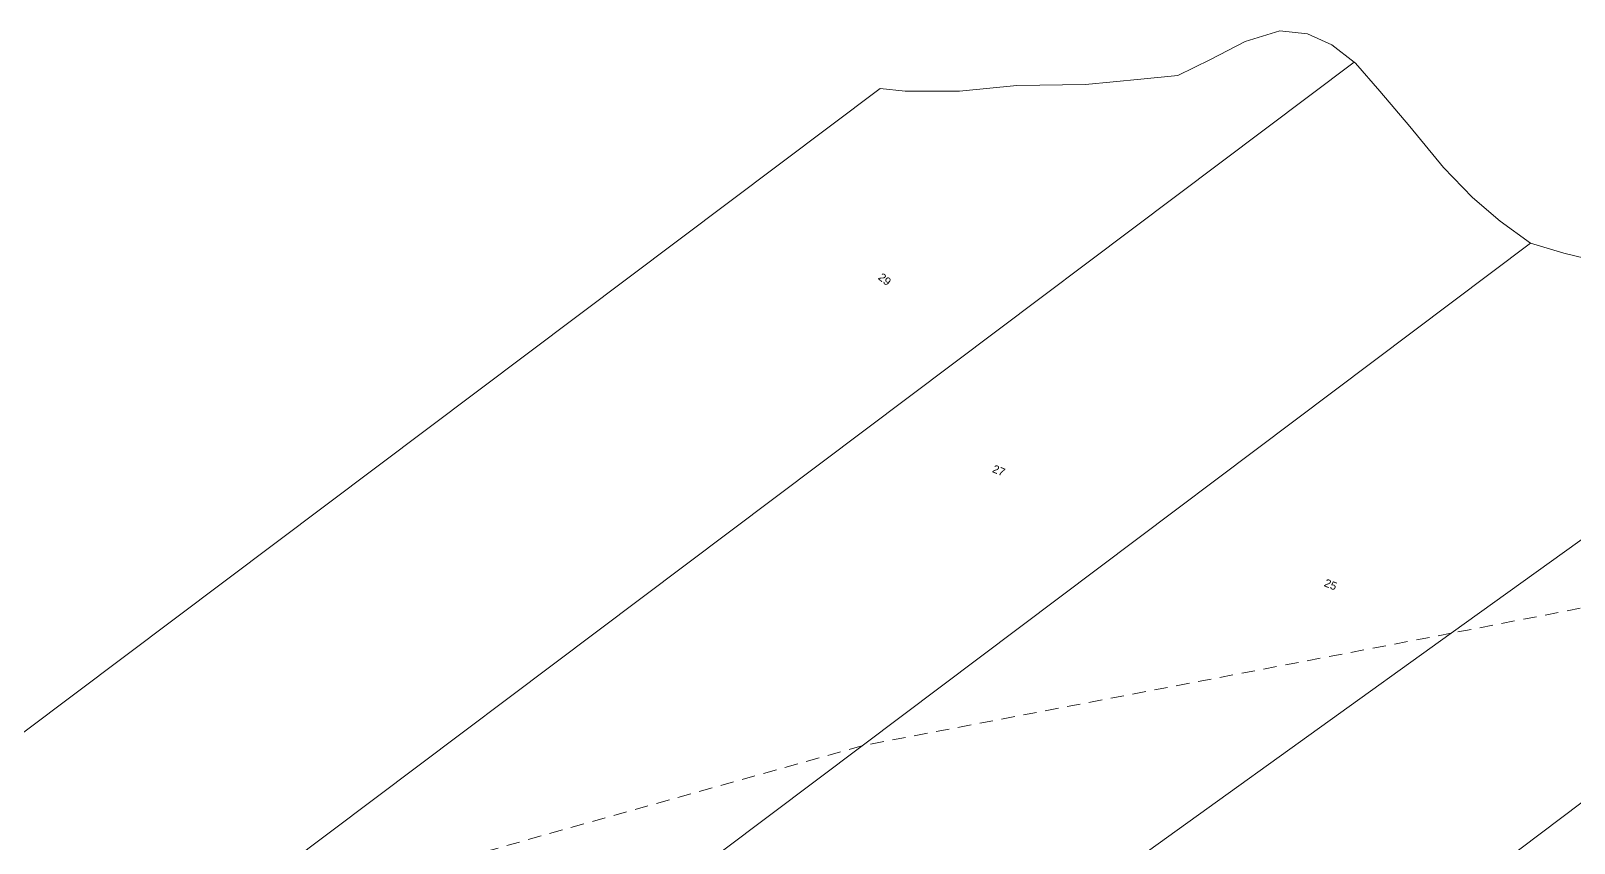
# Model space of a CAD drawing. Header units: metres. Extents: x 308278 to 310511, y 6271134 to 6272874.
# Drawn here: x 309041.8 to 309389, y 6272631.1 to 6272813.9 of the extents above; entities that cross this region are included whole.
import ezdxf

# ---------------------------------------------------------------- set-up
doc = ezdxf.new("R2010")
doc.units = ezdxf.units.M
doc.linetypes.add('Dash', pattern=[5, 3, -2])
doc.linetypes.add('DASHED', pattern=[19.05, 12.7, -6.35])
doc.layers.add('Cadastre Easements_SP_EXT', color=58, linetype='DASHED', lineweight=15)
doc.layers.add('Cadastre Land Parcels_SP_EXT', color=118, linetype='Continuous', lineweight=15)
doc.styles.get("Standard").update_dxf_attribs({"font": 'arial.ttf'})

msp = doc.modelspace()

# ---------------------------------------------------------------- linework, layer by layer
at = {"layer": 'Cadastre Easements_SP_EXT', "linetype": 'Dash'}
msp.add_lwpolyline([(309468.864, 6272699.186), (309361.348, 6272678.348), (309228.83, 6272653.04), (309228.759, 6272653.026), (309078.963, 6272610.879), (309056.299, 6272604.498), (309027.171, 6272596.301), (309042.914, 6272583.763), (309045.578, 6272581.641), (309102.86, 6272558.235), (309109.96, 6272555.332), (309130.97, 6272561.316), (309130.97, 6272561.316), (309242.815, 6272593.157), (309242.927, 6272593.189), (309358.456, 6272615.962), (309470.241, 6272637.727)], dxfattribs=at)
at = {"layer": 'Cadastre Land Parcels_SP_EXT', "linetype": 'Continuous'}
for points in [[(309339.516, 6272806.863), (309334.468, 6272810.764), (309328.998, 6272813.255), (309322.763, 6272813.923), (309314.99, 6272811.55), (309307.152, 6272807.469), (309299.806, 6272803.9), (309291.498, 6272803.021), (309279.083, 6272801.851), (309263.64, 6272801.62), (309250.727, 6272800.341), (309238.487, 6272800.378), (309232.882, 6272800.963), (308994.837, 6272622.052), (309027.171, 6272596.301), (309042.914, 6272583.763), (309078.963, 6272610.879), (309339.516, 6272806.863)], [(309228.83, 6272653.04), (309379.161, 6272766.175), (309372.335, 6272771.102), (309366.135, 6272776.397), (309359.607, 6272783.19), (309352.038, 6272792.366), (309345.29, 6272800.354), (309339.771, 6272806.664), (309339.516, 6272806.863), (309078.963, 6272610.879), (309042.914, 6272583.763), (309045.578, 6272581.641), (309102.86, 6272558.235), (309228.83, 6272653.04)], [(309358.456, 6272615.962), (309468.864, 6272699.186), (309579.505, 6272782.582), (309576.131, 6272782.742), (309567.203, 6272781.236), (309556.864, 6272779.8), (309544.236, 6272777.103), (309528.656, 6272771.322), (309514.895, 6272765.279), (309502.01, 6272760.563), (309488.129, 6272755.422), (309474.698, 6272752.609), (309464.943, 6272752.091), (309463.813, 6272751.987), (309361.348, 6272678.348), (309242.815, 6272593.157), (309219.957, 6272576.729), (309166.63, 6272532.173), (309202.206, 6272517.631), (309211.266, 6272505.008), (309358.456, 6272615.962)], [(309600.857, 6272758.007), (309594.278, 6272762.041), (309588.885, 6272766.976), (309585.976, 6272771.926), (309584.062, 6272776.484), (309582.353, 6272780.149), (309580.451, 6272782.522), (309579.505, 6272782.582), (309468.864, 6272699.186), (309358.456, 6272615.962), (309211.266, 6272505.008), (309217.129, 6272496.841), (309253.633, 6272524.326), (309282.912, 6272496.418), (309470.241, 6272637.727), (309579.538, 6272720.169), (309624.927, 6272754.405), (309622.325, 6272755.946), (309615.569, 6272756.304), (309608.021, 6272755.962), (309600.857, 6272758.007)], [(309449.974, 6272751.316), (309437.075, 6272752.484), (309425.576, 6272753.574), (309416.558, 6272755.409), (309408.423, 6272758.157), (309396.284, 6272761.534), (309386.658, 6272763.855), (309379.161, 6272766.175), (309228.83, 6272653.04), (309102.86, 6272558.235), (309109.96, 6272555.332), (309166.63, 6272532.173), (309219.957, 6272576.729), (309242.815, 6272593.157), (309361.348, 6272678.348), (309463.813, 6272751.987), (309457.758, 6272751.456), (309449.974, 6272751.316)]]:
    msp.add_lwpolyline(points, close=True, dxfattribs=at)

# ---------------------------------------------------------------- texts
at = {"layer": 'Cadastre Land Parcels_SP_EXT'}
for s, rotation, p in [('29', 321.47531, (309232.229, 6272758.17)), ('27', 337.74927, (309257.923, 6272714.667)), ('25', 337.78348, (309332.569, 6272688.998))]:
    msp.add_text(s, height=1.8, rotation=rotation, dxfattribs=at).set_placement(p)

doc.saveas('drawing.dxf')
